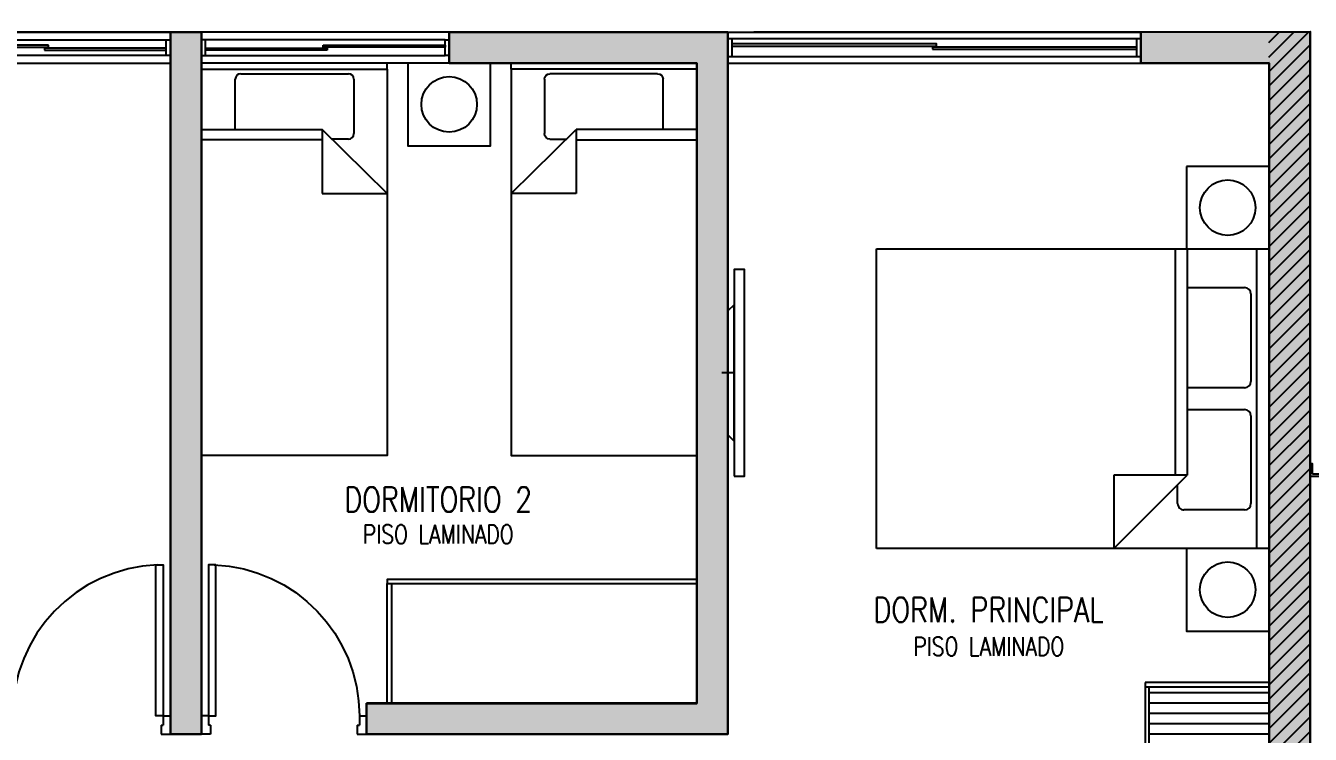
# Model space of a CAD drawing. Header units: millimetres. Extents: x -3 to 53, y -269 to 39.
# Drawn here: x 16.8 to 23.02, y 32.17 to 35.61 of the extents above; entities that cross this region are included whole.
import ezdxf
from ezdxf.enums import TextEntityAlignment as Align

# ---------------------------------------------------------------- set-up
doc = ezdxf.new("R2010")
doc.units = ezdxf.units.MM
doc.header["$LTSCALE"] = 15
doc.linetypes.add('HIDDEN2', pattern=[0.1875, 0.125, -0.0625])
doc.layers.get('0').update_dxf_attribs({"color": 250})
for name, color, linetype in [('A-EST HATCH', 250, 'Continuous'), ('A-EST PLACAS', 250, 'Continuous'), ('A-EST VIGAS', 250, 'HIDDEN2'), ('A-MOBILIARIO', 250, 'Continuous'), ('A-MURO BAJO', 251, 'Continuous'), ('A-PROYECCIONES', 250, 'HIDDEN2'), ('A-TEXTO-ACABADO PISO', 250, 'Continuous'), ('A-TEXTO-AMBIENTE', 252, 'Continuous'), ('DLP_MOBILIARIO FIJO', 250, 'Continuous'), ('MURO CF 60', 250, 'Continuous')]:
    doc.layers.add(name, color=color, linetype=linetype)
doc.layers.add('A-MUROS', color=252, linetype='Continuous', lineweight=30)
doc.styles.add('ROMANS', font='romans.shx', dxfattribs={"width": 0.8})

# ---------------------------------------------------------------- blocks, each defined once
blk = doc.blocks.new('est_P1')
at = {"layer": 'A-EST HATCH'}
h = blk.add_hatch(color=256, dxfattribs=at)
h.dxf.hatch_style = 1
h.paths.add_polyline_path([(-9.144, -13.7899), (-9.144, -7.725), (-10.644, -7.725), (-10.644, -8.475), (-10.794, -8.475), (-10.794, -7.525), (-8.994, -7.525), (-8.994, -8.4), (-7.494, -8.4), (-7.494, -7.9), (-7.344, -7.9), (-7.344, -8.6), (-8.994, -8.6), (-8.994, -13.7899)])
h.paths.add_polyline_path([(-30.244, -3.725), (-28.644, -3.725), (-28.644, -0.625), (-29.844, -0.625), (-29.844, -0.475), (-28.494, -0.475), (-28.494, -3.875), (-30.244, -3.875)])
h.paths.add_polyline_path([(-31.044, -0.475), (-31.194, -0.475), (-31.194, -3.875), (-31.044, -3.875)])
h.paths.add_polyline_path([(-36.544, 0), (-36.844, 0), (-36.844, -0.15), (-36.694, -0.15), (-36.694, -3.225), (-36.544, -3.225)])
h.paths.add_polyline_path([(-33.594, -0.625), (-33.594, -3.725), (-31.994, -3.725), (-31.994, -3.875), (-33.744, -3.875), (-33.744, -0.475), (-32.394, -0.475), (-32.394, -0.625)])
h.paths.add_polyline_path([(-42.844, -0.15), (-43.444, -0.15), (-43.444, 0), (-42.694, 0), (-42.694, -3.4), (-43.844, -3.4), (-43.844, -3.25), (-42.844, -3.25)])
h.paths.add_polyline_path([(-44.644, 0), (-44.644, -3.4), (-44.794, -3.4), (-44.794, 0)])
h.paths.add_polyline_path([(-45.594, -3.25), (-47.194, -3.25), (-47.194, -0.15), (-45.994, -0.15), (-45.994, 0), (-47.344, 0), (-47.344, -3.4), (-45.594, -3.4)])
h.paths.add_polyline_path([(-42.844, -13.7), (-43.444, -13.7), (-43.444, -13.85), (-42.694, -13.85), (-42.694, -10.45), (-43.844, -10.45), (-43.844, -10.6), (-42.844, -10.6)])
h.paths.add_polyline_path([(-44.644, -13.85), (-44.644, -10.45), (-44.794, -10.45), (-44.794, -13.85)])
h.paths.add_polyline_path([(-45.594, -10.6), (-47.194, -10.6), (-47.194, -13.7), (-45.994, -13.7), (-45.994, -13.85), (-47.344, -13.85), (-47.344, -10.45), (-45.594, -10.45)])
h.paths.add_polyline_path([(-39.994, -10.35), (-39.844, -10.35), (-39.844, -13.6999), (-39.694, -13.6999), (-39.694, -13.8499), (-39.994, -13.8499)])
h.paths.add_polyline_path([(-30.244, -10.125), (-28.644, -10.125), (-28.644, -13.225), (-29.844, -13.225), (-29.844, -13.375), (-28.494, -13.375), (-28.494, -9.975), (-30.244, -9.975)])
h.paths.add_polyline_path([(-31.044, -13.375), (-31.194, -13.375), (-31.194, -9.975), (-31.044, -9.975)])
h.paths.add_polyline_path([(-36.544, -13.85), (-36.844, -13.8499), (-36.844, -13.7), (-36.694, -13.7), (-36.694, -10.625), (-36.544, -10.625)])
h.paths.add_polyline_path([(-33.594, -13.225), (-33.594, -10.125), (-31.994, -10.125), (-31.994, -9.975), (-33.744, -9.975), (-33.744, -13.375), (-32.394, -13.375), (-32.394, -13.225)])
h.paths.add_polyline_path([(-17.094, -3.725), (-18.694, -3.725), (-18.694, -0.625), (-17.494, -0.625), (-17.494, -0.475), (-18.844, -0.475), (-18.844, -3.875), (-17.094, -3.875)])
h.paths.add_polyline_path([(-16.294, -0.475), (-16.144, -0.475), (-16.144, -3.875), (-16.294, -3.875)])
h.paths.add_polyline_path([(-10.494, 0), (-10.494, -0.15), (-10.644, -0.15), (-10.644, -3.225), (-10.794, -3.225), (-10.794, 0)])
h.paths.add_polyline_path([(-13.744, -0.625), (-13.744, -3.725), (-15.344, -3.725), (-15.344, -3.875), (-13.594, -3.875), (-13.594, -0.475), (-14.944, -0.475), (-14.944, -0.625)])
h.paths.add_polyline_path([(-8.994, -5.25), (-7.344, -5.25), (-7.344, -5.95), (-7.494, -5.95), (-7.494, -5.45), (-8.994, -5.45), (-8.994, -6.325), (-10.794, -6.325), (-10.794, -5.375), (-10.644, -5.375), (-10.644, -6.125), (-9.144, -6.125), (-9.144, -0.06), (-8.994, -0.06)])
h.paths.add_polyline_path([(-4.494, -0.15), (-3.894, -0.15), (-3.894, 0), (-4.644, 0), (-4.644, -3.4), (-3.494, -3.4), (-3.494, -3.25), (-4.494, -3.25)])
h.paths.add_polyline_path([(-2.694, 0), (-2.694, -3.4), (-2.544, -3.4), (-2.544, 0)])
h.paths.add_polyline_path([(-1.744, -3.25), (-0.144, -3.25), (-0.144, -0.15), (-1.344, -0.15), (-1.344, 0), (0.006, 0), (0.006, -3.4), (-1.744, -3.4)])
h.paths.add_polyline_path([(-2.694, -13.85), (-2.694, -10.4499), (-2.544, -10.4499), (-2.544, -13.85)])
h.paths.add_polyline_path([(-1.744, -10.5999), (-0.144, -10.5999), (-0.144, -13.7), (-1.344, -13.7), (-1.344, -13.85), (0.006, -13.85), (0.006, -10.4499), (-1.744, -10.4499)])
h.paths.add_polyline_path([(-7.344, -10.35), (-7.494, -10.35), (-7.494, -13.6999), (-7.644, -13.6999), (-7.644, -13.8499), (-7.344, -13.85)])
h.paths.add_polyline_path([(-17.094, -10.125), (-18.694, -10.125), (-18.694, -13.225), (-17.494, -13.225), (-17.494, -13.375), (-18.844, -13.375), (-18.844, -9.975), (-17.094, -9.975)])
h.paths.add_polyline_path([(-16.294, -13.375), (-16.144, -13.375), (-16.144, -9.975), (-16.294, -9.975)])
h.paths.add_polyline_path([(-10.794, -13.85), (-10.494, -13.8499), (-10.494, -13.6999), (-10.644, -13.7), (-10.644, -10.625), (-10.794, -10.625)])
h.paths.add_polyline_path([(-13.744, -13.225), (-13.744, -10.125), (-15.344, -10.125), (-15.344, -9.975), (-13.594, -9.975), (-13.594, -13.375), (-14.944, -13.375), (-14.944, -13.225)])
h.paths.add_polyline_path([(-38.344, -7.525), (-36.544, -7.525), (-36.544, -8.475), (-36.694, -8.475), (-36.694, -7.725), (-38.194, -7.725), (-38.194, -13.7899), (-38.344, -13.7899), (-38.344, -8.6), (-39.994, -8.6), (-39.994, -7.9), (-39.844, -7.9), (-39.844, -8.4), (-38.344, -8.4)])
h.paths.add_polyline_path([(-4.644, -13.85), (-4.644, -10.4499), (-3.494, -10.4499), (-3.494, -10.5999), (-4.494, -10.5999), (-4.494, -13.7), (-3.894, -13.7), (-3.894, -13.85)])
h.paths.add_polyline_path([(-1.7407, -5.5), (-1.594, -5.5), (-1.594, -4.3), (-3.744, -4.3), (-3.744, -4.45), (-3.294, -4.45), (-3.294, -6.05), (-3.094, -6.05), (-3.094, -4.45), (-1.744, -4.45), (-1.744, -5.5)], flags=17)
h.paths.add_polyline_path([(-1.7407, -8.3499), (-1.594, -8.3499), (-1.594, -9.5499), (-3.744, -9.5499), (-3.744, -9.3999), (-3.294, -9.4), (-3.294, -7.8), (-3.094, -7.8), (-3.094, -9.4), (-1.744, -9.3999), (-1.744, -8.3499)], flags=17)
h.paths.add_polyline_path([(-7.494, -6.85), (-4.644, -6.85), (-4.644, -4.3), (-4.494, -4.3), (-4.494, -6.85), (-1.744, -6.85), (-1.744, -6.25), (-1.594, -6.25), (-1.594, -6.85), (1.156, -6.85), (1.156, -2.8), (1.356, -2.8), (1.356, -11.05), (1.156, -11.05), (1.156, -7), (-1.594, -7), (-1.594, -7.5999), (-1.744, -7.5999), (-1.744, -7), (-4.494, -7), (-4.494, -9.5499), (-4.644, -9.5499), (-4.644, -7), (-7.494, -7)])
h.paths.add_polyline_path([(-7.344, 0), (-7.344, -3.5), (-7.494, -3.5), (-7.494, -0.15), (-7.644, -0.15), (-7.644, 0)])
h.paths.add_polyline_path([(-38.344, -0.06), (-38.344, -5.25), (-39.994, -5.25), (-39.994, -5.95), (-39.844, -5.95), (-39.844, -5.45), (-38.344, -5.45), (-38.344, -6.325), (-36.544, -6.325), (-36.544, -5.375), (-36.694, -5.375), (-36.694, -6.125), (-38.194, -6.125), (-38.194, -0.06)])
h.paths.add_polyline_path([(-45.744, -6.85), (-48.494, -6.85), (-48.494, -2.8), (-48.694, -2.8), (-48.694, -11.0499), (-48.494, -11.0499), (-48.494, -6.9999), (-45.744, -7), (-45.744, -7.6), (-45.594, -7.6), (-45.594, -7), (-42.844, -7), (-42.844, -9.55), (-42.694, -9.55), (-42.694, -6.9999), (-39.8439, -6.9999), (-39.8439, -6.85), (-42.694, -6.85), (-42.694, -4.3), (-42.844, -4.3), (-42.844, -6.85), (-45.594, -6.85), (-45.594, -6.25), (-45.744, -6.25)])
h.paths.add_polyline_path([(-39.994, 0), (-39.694, 0), (-39.694, -0.15), (-39.844, -0.15), (-39.8439, -3.5), (-39.994, -3.5)])
h.paths.add_polyline_path([(-45.5972, -5.5), (-45.744, -5.5), (-45.744, -4.3), (-43.594, -4.3), (-43.594, -4.45), (-44.044, -4.45), (-44.044, -6.05), (-44.244, -6.05), (-44.244, -4.45), (-45.594, -4.45), (-45.594, -5.5)], flags=17)
h.paths.add_polyline_path([(-45.5972, -8.35), (-45.744, -8.35), (-45.744, -9.55), (-43.594, -9.55), (-43.594, -9.4), (-44.044, -9.4), (-44.044, -7.8), (-44.244, -7.8), (-44.244, -9.4), (-45.594, -9.4), (-45.594, -8.35)], flags=17)
h.paths.add_polyline_path([(-25.344, -6.325), (-25.494, -6.325), (-25.494, -2.625), (-25.344, -2.625)])
h.paths.add_polyline_path([(-21.094, -6.325), (-11.694, -6.325), (-11.694, -6.175), (-15.244, -6.175), (-15.244, -4.775), (-15.444, -4.775), (-15.444, -6.175), (-18.344, -6.175), (-18.344, -4.775), (-18.494, -4.775), (-18.494, -6.175), (-20.894, -6.175), (-20.894, -4.925), (-19.244, -4.925), (-19.244, -4.775), (-21.519, -4.775), (-21.519, -4.925), (-21.094, -4.925)])
h.paths.add_polyline_path([(-21.544, -6.325), (-23.544, -6.325), (-23.544, -6.175), (-21.694, -6.175), (-21.694, -2.775), (-23.544, -2.775), (-23.544, -2.625), (-21.694, -2.625), (-21.694, -0.475), (-20.844, -0.475), (-20.844, -0.625), (-21.544, -0.625)])
h.paths.add_polyline_path([(-26.244, -4.925), (-26.244, -6.325), (-35.644, -6.325), (-35.644, -6.175), (-32.094, -6.175), (-32.094, -4.775), (-31.894, -4.775), (-31.894, -6.175), (-28.994, -6.175), (-28.994, -4.775), (-28.844, -4.775), (-28.844, -6.175), (-26.444, -6.175), (-26.444, -4.925), (-28.094, -4.925), (-28.094, -4.775), (-25.899, -4.7733), (-25.899, -4.9233)])
h.paths.add_polyline_path([(-25.874, -0.6233), (-26.494, -0.625), (-26.494, -0.475), (-25.674, -0.4733), (-25.674, -6.3233), (-25.874, -6.3233)])
h.paths.add_polyline_path([(-25.674, -9.0983), (-25.674, -13.3733), (-26.494, -13.375), (-26.494, -13.225), (-25.874, -13.2233), (-25.874, -9.0983)])
h.paths.add_polyline_path([(-27.644, -9.075), (-27.644, -8.925), (-25.874, -8.9234), (-25.874, -7.6733), (-28.394, -7.675), (-28.394, -9.075), (-28.544, -9.075), (-28.544, -7.675), (-31.894, -7.675), (-31.894, -9.075), (-32.094, -9.075), (-32.094, -7.675), (-35.644, -7.675), (-35.644, -7.525), (-25.674, -7.5234), (-25.674, -9.0733)])
h.paths.add_polyline_path([(-19.694, -9.075), (-19.694, -8.925), (-21.494, -8.925), (-21.494, -7.675), (-18.944, -7.675), (-18.944, -9.075), (-18.794, -9.075), (-18.794, -7.675), (-15.444, -7.675), (-15.444, -9.075), (-15.244, -9.075), (-15.244, -7.675), (-11.694, -7.675), (-11.694, -7.525), (-21.694, -7.525), (-21.694, -9.075)])
h.paths.add_polyline_path([(-22.694, -12.8249), (-25.344, -12.825), (-25.344, -10.175), (-22.994, -10.175), (-22.994, -9.625), (-22.694, -9.625), (-22.694, -9.475), (-23.144, -9.475), (-23.144, -10.025), (-25.344, -10.025), (-25.344, -7.675), (-24.144, -7.675), (-24.144, -7.525), (-25.494, -7.525), (-25.494, -12.975), (-22.694, -12.975)])
h.paths.add_polyline_path([(-21.694, -13.375), (-20.844, -13.375), (-20.844, -13.225), (-21.544, -13.225), (-21.544, -9.1), (-21.694, -9.1)])
at = {"layer": 'A-EST PLACAS', "elevation": 0}
for points in [[(-31.044, -0.475), (-31.194, -0.475), (-31.194, -3.875), (-31.044, -3.875)], [(-30.244, -3.725), (-28.644, -3.725), (-28.644, -0.625), (-29.844, -0.625), (-29.844, -0.475), (-28.494, -0.475), (-28.494, -3.875), (-30.244, -3.875)], [(-25.874, -0.6233), (-26.494, -0.625), (-26.494, -0.475), (-25.674, -0.4733), (-25.674, -6.3233), (-25.874, -6.3233)]]:
    blk.add_lwpolyline(points, close=True, dxfattribs=at)
at = {"layer": 'A-EST VIGAS'}
for p, q in [((-31.194, -0.475, 0), (-32.394, -0.475, 0)), ((-29.844, -0.475, 0), (-31.044, -0.475, 0)), ((-26.494, -0.475, 0), (-28.494, -0.475, 0))]:
    blk.add_line(p, q, dxfattribs=at)
blk = doc.blocks.new('1 PLAZA')
for p, q in [((-0.2592, -0.0513), (0.2619, -0.0513)), ((-0.2859, -0.3221), (-0.2859, -0.0781)), ((0.2887, -0.0781), (0.2887, -0.3415)), ((-0.45, -0.3221), (0.1356, -0.3221)), ((0.1356, -0.371), (-0.45, -0.371)), ((0.45, -0.6318), (0.1356, -0.3221)), ((0.1356, -0.3221), (0.1356, -0.6318)), ((0.2619, -0.3683), (0.1825, -0.3683)), ((0.1356, -0.6318), (0.45, -0.6318))]:
    blk.add_line(p, q)
at = {"extrusion": (4.49068e-08, -3.60286e-08, 1), "elevation": 0}
blk.add_lwpolyline([(-0.45, -0.0287), (0.45, -0.0287), (0.45, 0), (-0.45, 0)], close=True, dxfattribs=at)
blk.add_lwpolyline([(-0.45, -1.9), (-0.45, -0.0287), (0.45, -0.0287), (0.45, -1.9)], close=True)
for centre, start, end in [((-0.2592, -0.0781), 90, 180), ((0.2619, -0.0781), 0, 90), ((0.2619, -0.3415), 270, 0)]:
    blk.add_arc(centre, 0.0267, start, end)
blk = doc.blocks.new('VELADOR')
blk.add_lwpolyline([(0, 0.4), (0, 0), (0.4, 0), (0.4, 0.4)], close=True)
blk.add_circle((0.2, 0.2), 0.1344)
blk = doc.blocks.new('A$C4BFA03A9')
for points in [[(0.06, -0.5), (0.11, -0.5), (0.11, 0.5), (0.06, 0.5)], [(0.03, -0.3), (0.06, -0.33), (0.06, 0.33), (0.03, 0.3)]]:
    blk.add_lwpolyline(points, close=True)
at = {"layer": 'A-PROYECCIONES', "ltscale": 0.15}
blk.add_line((0.06, 0), (0, 0), dxfattribs=at)
blk = doc.blocks.new('CAMA 2PLAZAS C_VELADOR')
for p, q in [((-1.8499, 0), (-0.3999, 0)), ((-1.8499, -0.06), (-1.8499, 0)), ((-0.3999, 0), (-0.3999, -0.06))]:
    blk.add_line(p, q)
at = {"linetype": 'Continuous'}
for p, q in [((-1.8499, -0.06), (-0.3999, -0.06)), ((-1.8499, -1.9), (-1.8499, -0.06)), ((-0.3999, -0.06), (-0.3999, -1.9)), ((-1.6633, -0.3958), (-1.6633, -0.1184)), ((-1.6327, -0.0878), (-1.2086, -0.0878)), ((-1.1779, -0.1184), (-1.1779, -0.3958)), ((-1.0719, -0.3958), (-1.0719, -0.1184)), ((-1.0413, -0.0878), (-0.6172, -0.0878)), ((-0.5866, -0.1184), (-0.5866, -0.4118)), ((-1.8499, -0.396), (-0.7546, -0.396)), ((-0.3999, -0.7507), (-0.7546, -0.396)), ((-0.7546, -0.396), (-0.7546, -0.7507)), ((-0.7546, -0.452), (-1.8499, -0.452)), ((-0.6172, -0.4424), (-0.7082, -0.4424)), ((-0.7546, -0.7507), (-0.3999, -0.7507)), ((-0.3999, -1.9), (-1.8499, -1.9))]:
    blk.add_line(p, q, dxfattribs=at)
for points in [[(-2.2499, -0.4), (-1.8499, -0.4), (-1.8499, 0), (-2.2499, 0)], [(-0.4, -0.4), (0, -0.4), (0, 0), (-0.4, 0)]]:
    blk.add_lwpolyline(points, close=True)
for centre in [(-2.0499, -0.2), (-0.2, -0.2)]:
    blk.add_circle(centre, 0.1344)
for centre, start, end in [((-1.6327, -0.1184), 90, 180), ((-1.2086, -0.1184), 0, 90), ((-1.0413, -0.1184), 90, 180), ((-0.6172, -0.1184), 0, 90), ((-0.6172, -0.4118), 270, 0)]:
    blk.add_arc(centre, 0.0306, start, end, dxfattribs=at)
blk = doc.blocks.new('*U141')
for p, q in [((0.01, 0.755), (0.01, 0.8)), ((0.055, 0.755), (0.01, 0.755)), ((0.1, 0.765), (0.055, 0.765)), ((0.055, 0.755), (0.055, 0.765)), ((0.1, 0.765), (0.1, 0.8)), ((0.055, 0.045), (0.01, 0.045)), ((0.01, 0.045), (0.01, 0)), ((0.055, 0.045), (0.055, 0.035)), ((0.1, 0.035), (0.055, 0.035)), ((0.1, 0.035), (0.1, 0))]:
    blk.add_line(p, q)
blk.add_lwpolyline([(0.83, 0.07), (0.83, 0.035), (0.1, 0.035), (0.1, 0.07)], close=True)
at = {"linetype": 'HIDDEN2'}
blk.add_arc((0.0996, 0.034), 0.731, 2.23015, 89.96723, dxfattribs=at)
blk = doc.blocks.new('VP.120')
at = {"layer": 'A-MURO BAJO'}
for p, q in [((0, 0), (1.2, 0)), ((0, -0.15), (1.2, -0.15))]:
    blk.add_line(p, q, dxfattribs=at)
at = {"layer": 'DLP_MOBILIARIO FIJO', "color": 251}
for p, q in [((0.02, -0.0375), (1.18, -0.0375)), ((1.18, -0.1125), (0.02, -0.1125))]:
    blk.add_line(p, q, dxfattribs=at)
at = {"layer": 'DLP_MOBILIARIO FIJO', "color": 6}
for points in [[(0, -0.1125), (0.02, -0.1125), (0.02, -0.0375), (0, -0.0375)], [(1.2, -0.1125), (1.18, -0.1125), (1.18, -0.0375), (1.2, -0.0375)]]:
    blk.add_lwpolyline(points, close=True, dxfattribs=at)
at = {"layer": 'DLP_MOBILIARIO FIJO', "elevation": 0}
for points in [[(0.61, -0.0625), (0.02, -0.0625), (0.02, -0.0725), (0.61, -0.0725)], [(0.59, -0.0875), (1.18, -0.0875), (1.18, -0.0775), (0.59, -0.0775)]]:
    blk.add_lwpolyline(points, close=True, dxfattribs=at)

msp = doc.modelspace()

# ---------------------------------------------------------------- hatches: boundary and pattern name
at = {"layer": 'DLP_MOBILIARIO FIJO'}
h = msp.add_hatch(dxfattribs=at)
h.set_pattern_fill('_USER', color=256, scale=0.05, angle=270, pattern_type=0)
h.set_pattern_definition([(270, (18.57, 32.904964), (0.05, -9e-18), [])])
edge = h.paths.add_edge_path()
edge.add_line((20.05, 32.925), (20.05, 32.325))
h = msp.add_hatch(dxfattribs=at)
h.set_pattern_fill('_USER', color=256, scale=0.05, angle=180, pattern_type=0)
h.set_pattern_definition([(180, (-9798.895746, -3160.47283), (-6e-18, -0.05), [])])
h.paths.add_polyline_path([(22.82, 32.405), (22.82, 31.275), (22.24, 31.855), (22.24, 32.405)])
at = {"layer": 'MURO CF 60'}
h = msp.add_hatch(dxfattribs=at)
h.set_pattern_fill('_USER', color=256, scale=0.05, angle=45, pattern_type=0)
h.set_pattern_definition([(45, (359.969405, -25.002057), (-0.035355339, 0.035355339), [])])
h.paths.add_polyline_path([(22.8194, 29.8729), (23.0194, 29.8729), (23.0194, 35.5729), (22.8194, 35.5729)])

# ---------------------------------------------------------------- linework, layer by layer
msp.add_lwpolyline([(23.03, 33.435), (23.03, 33.485), (23.02, 33.485), (23.02, 33.425), (23.25, 33.425), (23.25, 33.435)], close=True)
at = {"layer": 'A-MURO BAJO'}
for p, q in [((20.2, 35.575), (22.2, 35.575)), ((20.2, 35.425), (22.2, 35.425))]:
    msp.add_line(p, q, dxfattribs=at)
at = {"layer": 'A-MUROS'}
for p, q in [((17.5, 35.575), (17.5, 32.175)), ((17.5, 35.575), (17.65, 35.575)), ((17.65, 35.575), (17.65, 32.175)), ((18.85, 35.575), (18.85, 35.425)), ((20.2, 35.575), (18.85, 35.575)), ((20.2, 35.575), (20.2, 32.175)), ((22.2, 35.425), (22.2, 35.575)), ((20.05, 35.425), (18.85, 35.425)), ((20.05, 35.425), (20.05, 32.325)), ((18.45, 32.325), (18.45, 32.175)), ((20.05, 32.325), (18.45, 32.325)), ((17.5, 32.175), (17.65, 32.175)), ((20.2, 32.175), (18.45, 32.175))]:
    msp.add_line(p, q, dxfattribs=at)
at = {"layer": 'A-MUROS', "elevation": 0}
msp.add_lwpolyline([(22.82, 29.725), (23.02, 29.725), (23.02, 35.5766), (22.2, 35.575), (22.2, 35.425), (22.82, 35.425), (22.82, 31.275), (20.6, 31.275)], dxfattribs=at)
at = {"layer": 'DLP_MOBILIARIO FIJO', "elevation": 0}
for points in [[(22.2, 35.5425), (20.2, 35.5425), (20.2, 35.4575), (22.2, 35.4575)], [(20.22, 35.4575), (20.22, 35.5425)], [(22.18, 35.4575), (22.18, 35.5425)], [(22.2, 35.5425), (22.2, 35.4575)], [(20.22, 35.5075), (21.21, 35.5075), (21.21, 35.5175), (20.22, 35.5175)], [(20.05, 32.925), (18.55, 32.925), (18.55, 32.905), (20.05, 32.905)], [(20.05, 32.925), (20.05, 32.325)], [(20.05, 32.325), (18.55, 32.325), (18.55, 32.905)], [(18.57, 32.905), (18.57, 32.325)], [(22.22, 32.405), (22.22, 31.855), (22.24, 31.855), (22.24, 32.405)], [(22.82, 32.405), (22.82, 31.275), (22.24, 31.855), (22.24, 32.405)]]:
    msp.add_lwpolyline(points, dxfattribs=at)
for points in [[(21.19, 35.4925), (22.18, 35.4925), (22.18, 35.5025), (21.19, 35.5025)], [(22.22, 32.425), (22.22, 32.405), (22.82, 32.405), (22.82, 32.425)]]:
    msp.add_lwpolyline(points, close=True, dxfattribs=at)

# ---------------------------------------------------------------- block references
for name, p in [('est_P1', (48.694, 36.0499, 0)), ('VP.120', (16.3, 35.575, 0))]:
    msp.add_blockref(name, p)
at = {"xscale": -1}
msp.add_blockref('VP.120', (18.85, 35.575, 0), dxfattribs=at)
at = {"layer": 'A-MOBILIARIO', "extrusion": (-4.49068e-08, 3.60286e-08, 1)}
for name, p in [('1 PLAZA', (18.1, 35.425, 0)), ('VELADOR', (18.65, 35.025, 0))]:
    msp.add_blockref(name, p, dxfattribs=at)
at = {"layer": 'A-MOBILIARIO', "extrusion": (-4.49068e-08, -3.60286e-08, -1), "zscale": -1}
msp.add_blockref('1 PLAZA', (-19.6, 35.425, 0), dxfattribs=at)
at = {"layer": 'A-MOBILIARIO', "extrusion": (-4.49068e-08, -3.60286e-08, 1), "rotation": 270}
msp.add_blockref('CAMA 2PLAZAS C_VELADOR', (22.82, 32.675, 0), dxfattribs=at)
at = {"layer": 'A-MOBILIARIO'}
msp.add_blockref('A$C4BFA03A9', (20.17, 33.925, 0), dxfattribs=at)
at = {"layer": 'A-MOBILIARIO', "rotation": 90}
msp.add_blockref('*U141', (17.5, 32.165, 0), dxfattribs=at)
at = {"layer": 'A-MOBILIARIO', "xscale": -1, "rotation": 270}
msp.add_blockref('*U141', (17.65, 32.165, 0), dxfattribs=at)

# ---------------------------------------------------------------- texts
at = {"layer": 'A-TEXTO-ACABADO PISO', "char_height": 0.09, "attachment_point": 2, "style": 'ROMANS'}
for insert in [(18.7971, 33.1885), (21.4629, 32.6455)]:
    msp.add_mtext_dynamic_manual_height_columns('PISO LAMINADO', width=1.20225, gutter_width=12.5, heights=[0], dxfattribs=dict(at, insert=insert))
at = {"layer": 'A-TEXTO-AMBIENTE', "style": 'ROMANS', "width": 0.8}
for s, p in [('DORMITORIO 2', (18.7973, 33.2518)), ('DORM. PRINCIPAL', (21.4627, 32.7179))]:
    msp.add_text(s, height=0.12, dxfattribs=at).set_placement(p, align=Align.CENTER)

doc.saveas('drawing.dxf')
